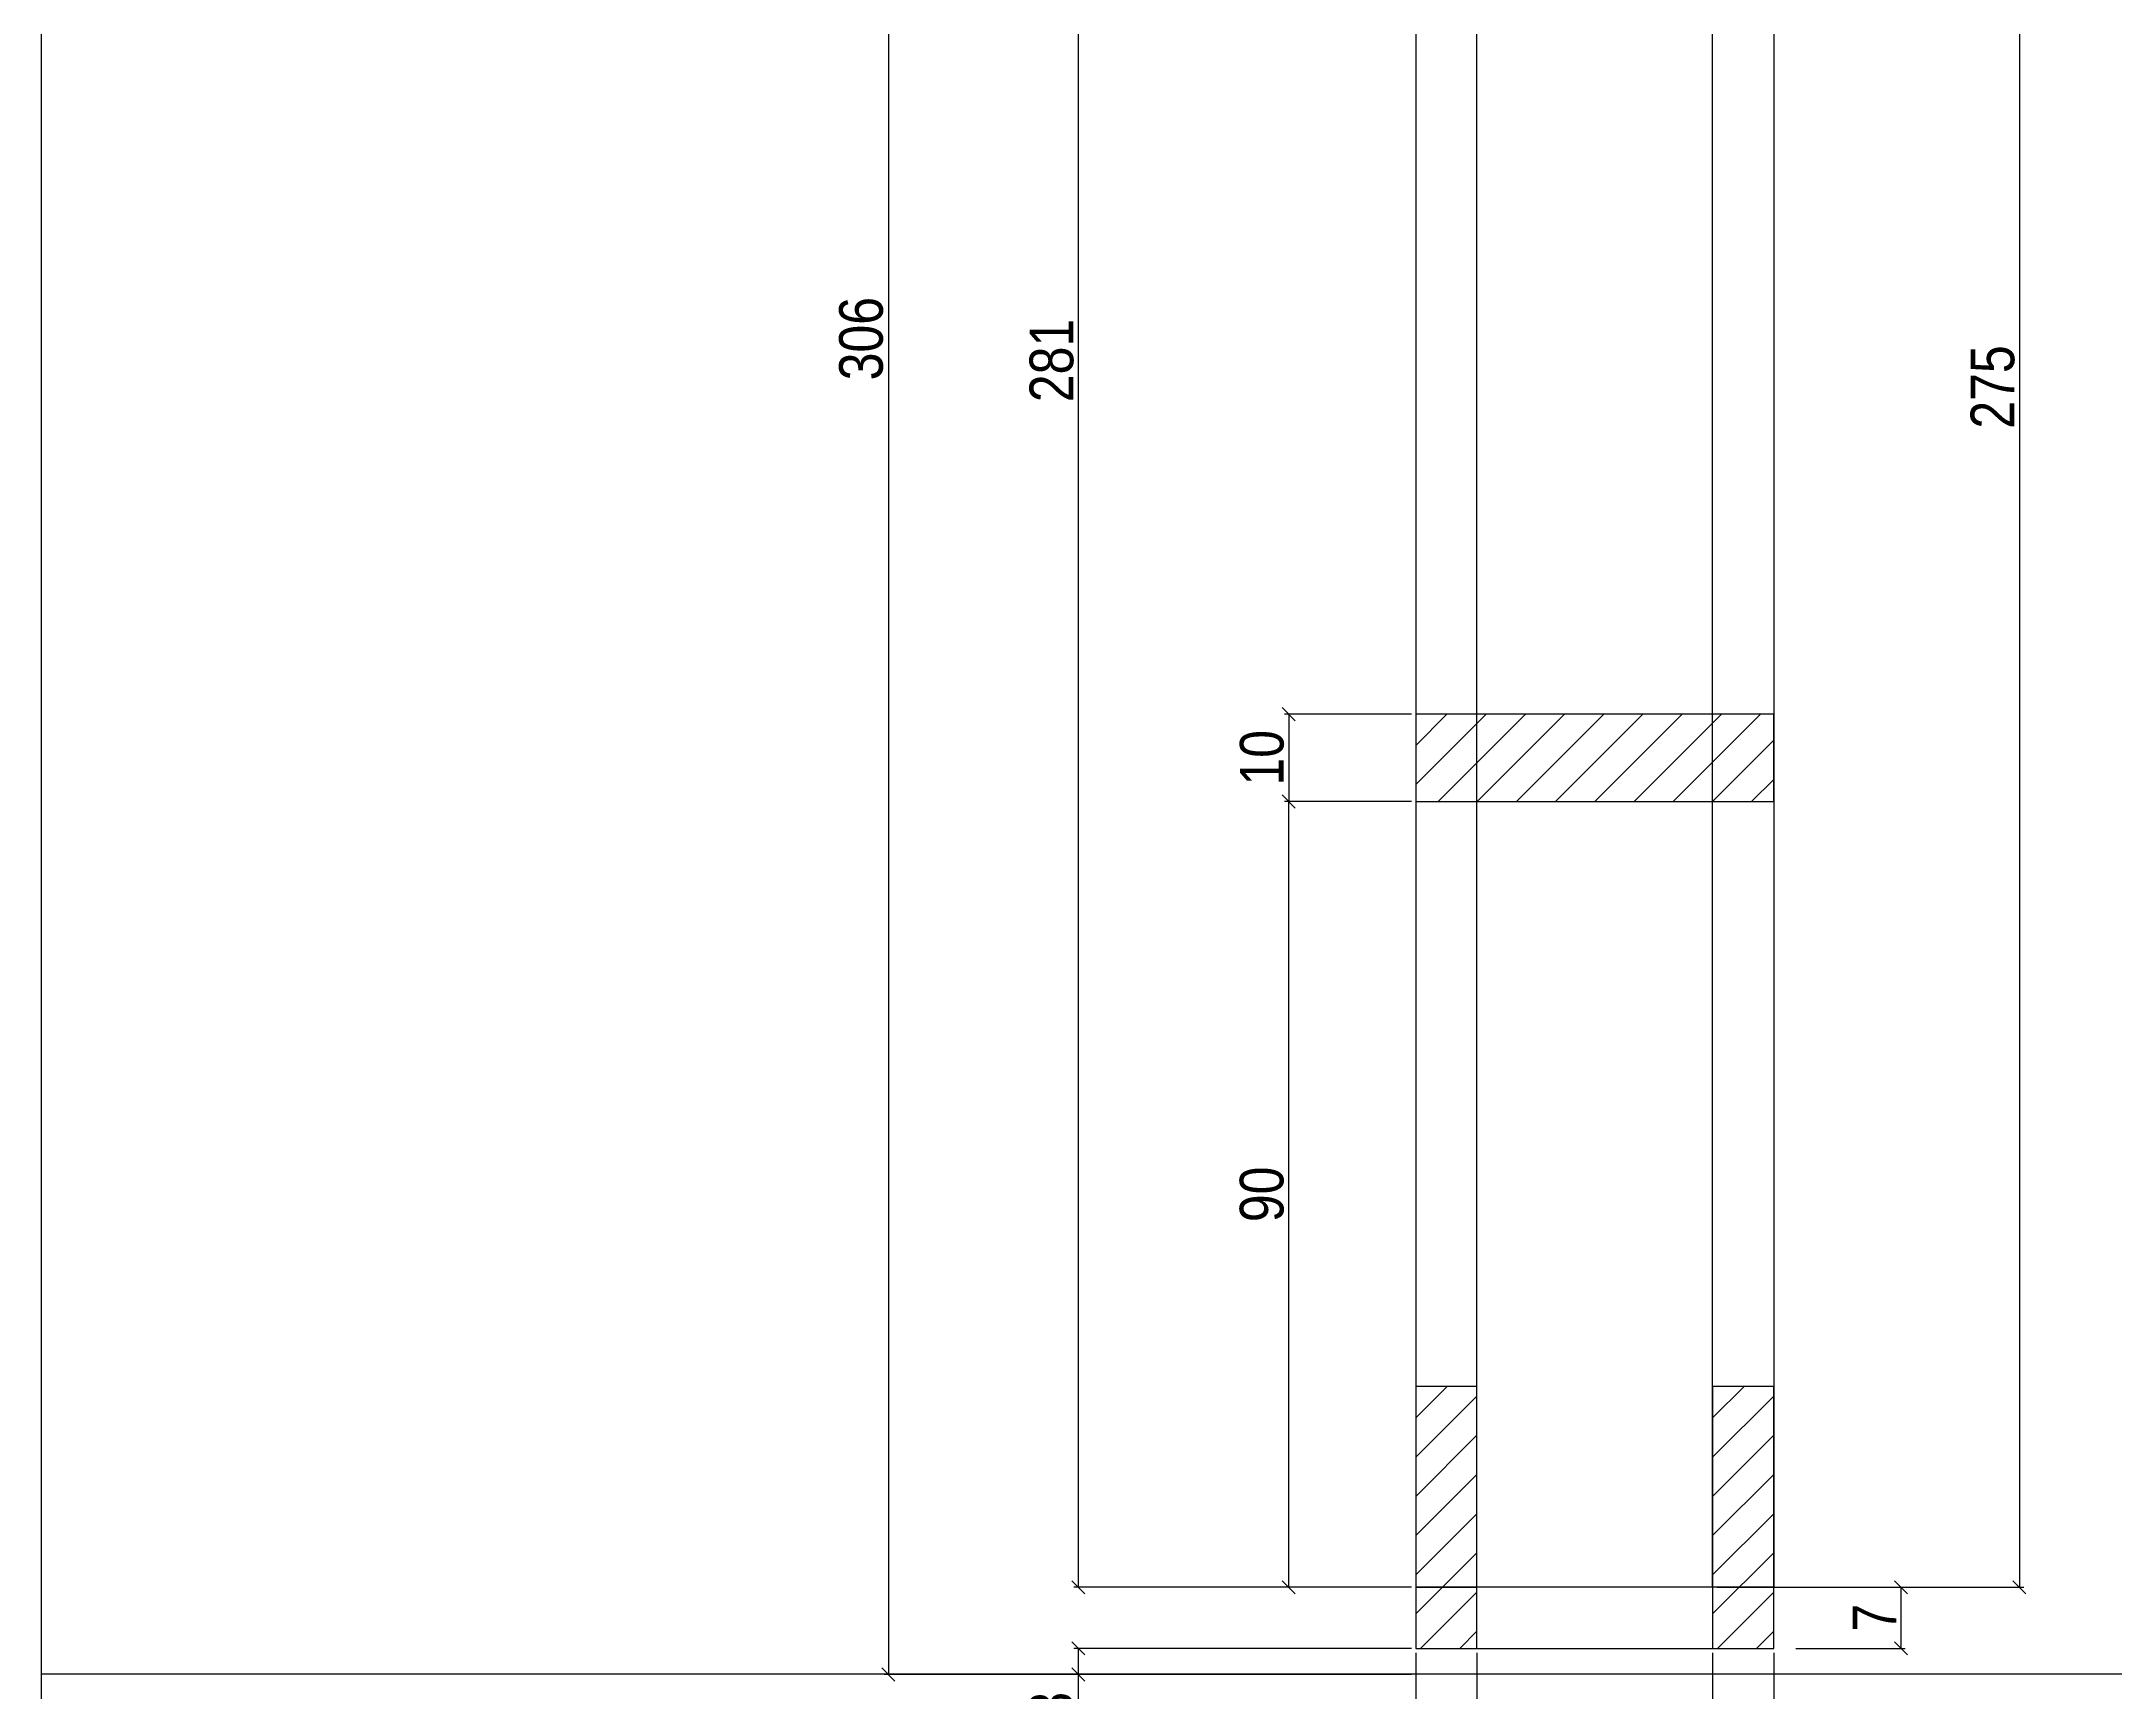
# Model space of a CAD drawing. Extents: x 17311 to 161354, y 153625 to 211469.
# Drawn here: x 17860.1 to 18335, y 205503.4 to 205881.4 of the extents above; entities that cross this region are included whole.
import ezdxf

# ---------------------------------------------------------------- set-up
doc = ezdxf.new("R2010")
doc.units = 0
doc.layers.get('0').update_dxf_attribs({"linetype": 'CONTINUOUS'})
doc.layers.get('DEFPOINTS').update_dxf_attribs({"linetype": 'CONTINUOUS'})
for name, color, linetype in [('8', 111, 'CONTINUOUS'), ('COTA', 241, 'CONTINUOUS'), ('detalhes', 4, 'CONTINUOUS'), ('TIRAS REESCORAMENTO', 252, 'CONTINUOUS')]:
    doc.layers.add(name, color=color, linetype=linetype)
doc.styles.add('COTA TECNICA 2X', font='techl___.ttf', dxfattribs={"height": 10})
doc.dimstyles.new('SECAO', dxfattribs={"dimscale": 0.333333, "dimtxt": 5, "dimasz": 9, "dimexe": 3, "dimexo": 3, "dimgap": 3, "dimtad": 1, "dimdec": 1, "dimlfac": 0.5, "dimzin": 12, "dimdsep": 46, "dimtxsty": 'COTA TECNICA 2X', "dimblk1": 'OBLIQUE', "dimblk2": 'OBLIQUE', "dimsah": 1, "dimcen": 0.9, "dimclrd": 4, "dimclre": 4, "dimclrt": 240, "dimadec": 1, "dimazin": 3, "dimtfac": 1, "dimtdec": 1, "dimtmove": 0, "dimatfit": 3, "dimfxl": 1, "dimtolj": 1, "dimtzin": 12, "dimarcsym": 0})

# ---------------------------------------------------------------- blocks, each defined once
blk = doc.blocks.new('_Oblique')
at = {"color": 0, "linetype": 'ByBlock', "lineweight": -2}
blk.add_line((-0.5, -0.5), (0.5, 0.5), dxfattribs=at)
blk = doc.blocks.new('*D3118')
at = {"layer": 'DEFPOINTS', "color": 0, "transparency": 16777216}
for p in [(18174.93, 206089.37), (18097.63, 205527.28), (18174.93, 205527.28)]:
    blk.add_point(p, dxfattribs=at)
at = {"layer": 'detalhes', "color": 4, "lineweight": -2, "transparency": 16777216}
for p, q in [((18173.93, 206089.37), (18096.63, 206089.37)), ((18097.63, 206089.37), (18097.63, 205527.28)), ((18173.93, 205527.28), (18096.63, 205527.28))]:
    blk.add_line(p, q, dxfattribs=at)
at = {"layer": 'detalhes', "color": 4, "lineweight": -2, "transparency": 16777216, "xscale": 3, "yscale": 3, "zscale": 3}
for p, rotation in [((18097.63, 206089.37), 90), ((18097.63, 205527.28), 270)]:
    blk.add_blockref('_Oblique', p, dxfattribs=dict(at, rotation=rotation))
at = {"layer": 'detalhes', "color": 240, "transparency": 16777216, "insert": (18091.54, 205808.33), "char_height": 10, "attachment_point": 5, "rotation": 90, "style": 'COTA TECNICA 2X'}
blk.add_mtext('\\A1;281', dxfattribs=at)
blk = doc.blocks.new('*D3119')
at = {"layer": 'DEFPOINTS', "color": 0, "transparency": 16777216}
for p in [(18174.93, 205513.28), (18256.93, 205513.28), (18256.93, 205455.82)]:
    blk.add_point(p, dxfattribs=at)
at = {"layer": 'detalhes', "color": 4, "lineweight": -2, "transparency": 16777216}
for p, q in [((18174.93, 205512.28), (18174.93, 205454.82)), ((18256.93, 205512.28), (18256.93, 205454.82)), ((18174.93, 205455.82), (18256.93, 205455.82))]:
    blk.add_line(p, q, dxfattribs=at)
at = {"layer": 'detalhes', "color": 4, "lineweight": -2, "transparency": 16777216, "xscale": 3, "yscale": 3, "zscale": 3, "rotation": 180}
blk.add_blockref('_Oblique', (18174.93, 205455.82), dxfattribs=at)
at = {"layer": 'detalhes', "color": 4, "lineweight": -2, "transparency": 16777216, "xscale": 3, "yscale": 3, "zscale": 3}
blk.add_blockref('_Oblique', (18256.93, 205455.82), dxfattribs=at)
at = {"layer": 'detalhes', "color": 240, "transparency": 16777216, "insert": (18215.93, 205461.9), "char_height": 10, "attachment_point": 5, "style": 'COTA TECNICA 2X'}
blk.add_mtext('\\A1;41', dxfattribs=at)
blk = doc.blocks.new('*D3120')
at = {"layer": 'DEFPOINTS', "color": 0, "transparency": 16777216}
for p in [(18188.93, 205513.28), (18242.93, 205513.28), (18242.93, 205481.54)]:
    blk.add_point(p, dxfattribs=at)
at = {"layer": 'detalhes', "color": 4, "lineweight": -2, "transparency": 16777216}
for p, q in [((18188.93, 205512.28), (18188.93, 205480.54)), ((18242.93, 205512.28), (18242.93, 205480.54)), ((18188.93, 205481.54), (18242.93, 205481.54))]:
    blk.add_line(p, q, dxfattribs=at)
at = {"layer": 'detalhes', "color": 4, "lineweight": -2, "transparency": 16777216, "xscale": 3, "yscale": 3, "zscale": 3, "rotation": 180}
blk.add_blockref('_Oblique', (18188.93, 205481.54), dxfattribs=at)
at = {"layer": 'detalhes', "color": 4, "lineweight": -2, "transparency": 16777216, "xscale": 3, "yscale": 3, "zscale": 3}
blk.add_blockref('_Oblique', (18242.93, 205481.54), dxfattribs=at)
at = {"layer": 'detalhes', "color": 240, "transparency": 16777216, "insert": (18215.93, 205487.61), "char_height": 10, "attachment_point": 5, "style": 'COTA TECNICA 2X'}
blk.add_mtext('\\A1;27', dxfattribs=at)
blk = doc.blocks.new('*D3123')
at = {"layer": 'DEFPOINTS', "color": 0, "transparency": 16777216}
for p in [(18174.93, 205727.3), (18145.83, 205707.3), (18174.93, 205707.3)]:
    blk.add_point(p, dxfattribs=at)
at = {"layer": 'detalhes', "color": 4, "lineweight": -2, "transparency": 16777216}
for p, q in [((18173.93, 205727.3), (18144.83, 205727.3)), ((18145.83, 205727.3), (18145.83, 205707.3)), ((18173.93, 205707.3), (18144.83, 205707.3))]:
    blk.add_line(p, q, dxfattribs=at)
at = {"layer": 'detalhes', "color": 4, "lineweight": -2, "transparency": 16777216, "xscale": 3, "yscale": 3, "zscale": 3}
for p, rotation in [((18145.83, 205727.3), 90), ((18145.83, 205707.3), 270)]:
    blk.add_blockref('_Oblique', p, dxfattribs=dict(at, rotation=rotation))
at = {"layer": 'detalhes', "color": 240, "transparency": 16777216, "insert": (18139.72, 205717.3), "char_height": 10, "attachment_point": 5, "rotation": 90, "style": 'COTA TECNICA 2X'}
blk.add_mtext('\\A1;10', dxfattribs=at)
blk = doc.blocks.new('*D3126')
at = {"layer": 'DEFPOINTS', "color": 0, "transparency": 16777216}
for p in [(18188.93, 206119.37), (18054.13, 205507.28), (18174.93, 205507.28)]:
    blk.add_point(p, dxfattribs=at)
at = {"layer": 'detalhes', "color": 4, "lineweight": -2, "transparency": 16777216}
for p, q in [((18187.93, 206119.37), (18053.13, 206119.37)), ((18054.13, 206119.37), (18054.13, 205507.28)), ((18173.93, 205507.28), (18053.13, 205507.28))]:
    blk.add_line(p, q, dxfattribs=at)
at = {"layer": 'detalhes', "color": 4, "lineweight": -2, "transparency": 16777216, "xscale": 3, "yscale": 3, "zscale": 3}
for p, rotation in [((18054.13, 206119.37), 90), ((18054.13, 205507.28), 270)]:
    blk.add_blockref('_Oblique', p, dxfattribs=dict(at, rotation=rotation))
at = {"layer": 'detalhes', "color": 240, "transparency": 16777216, "insert": (18047.91, 205813.33), "char_height": 10, "attachment_point": 5, "rotation": 90, "style": 'COTA TECNICA 2X'}
blk.add_mtext('\\A1;306', dxfattribs=at)
blk = doc.blocks.new('*D3127')
at = {"layer": 'DEFPOINTS', "color": 0, "transparency": 16777216}
for p in [(18174.93, 205513.28), (18097.63, 205507.28), (18174.93, 205507.28)]:
    blk.add_point(p, dxfattribs=at)
at = {"layer": 'detalhes', "color": 4, "lineweight": -2, "transparency": 16777216}
for p, q in [((18173.93, 205513.28), (18096.63, 205513.28)), ((18097.63, 205513.28), (18097.63, 205507.28)), ((18173.93, 205507.28), (18096.63, 205507.28)), ((18097.63, 205507.28), (18097.63, 205495.95))]:
    blk.add_line(p, q, dxfattribs=at)
at = {"layer": 'detalhes', "color": 4, "lineweight": -2, "transparency": 16777216, "xscale": 3, "yscale": 3, "zscale": 3}
for p, rotation in [((18097.63, 205513.28), 90), ((18097.63, 205507.28), 270)]:
    blk.add_blockref('_Oblique', p, dxfattribs=dict(at, rotation=rotation))
at = {"layer": 'detalhes', "color": 240, "transparency": 16777216, "insert": (18091.41, 205500.11), "char_height": 10, "attachment_point": 5, "rotation": 90, "style": 'COTA TECNICA 2X'}
blk.add_mtext('\\A1;3', dxfattribs=at)
blk = doc.blocks.new('*D3130')
at = {"layer": 'DEFPOINTS', "color": 0, "transparency": 16777216}
for p in [(18145.83, 205707.3), (18174.93, 205707.3), (18173.93, 205527.28)]:
    blk.add_point(p, dxfattribs=at)
at = {"layer": 'detalhes', "color": 4, "lineweight": -2, "transparency": 16777216}
for p, q in [((18173.93, 205707.3), (18144.83, 205707.3)), ((18145.83, 205527.28), (18145.83, 205707.3)), ((18172.93, 205527.28), (18144.83, 205527.28))]:
    blk.add_line(p, q, dxfattribs=at)
at = {"layer": 'detalhes', "color": 4, "lineweight": -2, "transparency": 16777216, "xscale": 3, "yscale": 3, "zscale": 3}
for p, rotation in [((18145.83, 205707.3), 90), ((18145.83, 205527.28), 270)]:
    blk.add_blockref('_Oblique', p, dxfattribs=dict(at, rotation=rotation))
at = {"layer": 'detalhes', "color": 240, "transparency": 16777216, "insert": (18139.69, 205617.29), "char_height": 10, "attachment_point": 5, "rotation": 90, "style": 'COTA TECNICA 2X'}
blk.add_mtext('\\A1;90', dxfattribs=at)
blk = doc.blocks.new('*D3133')
at = {"layer": 'DEFPOINTS', "color": 0, "transparency": 16777216}
for p in [(18257.93, 206077.25), (18257.93, 205527.28), (18313.22, 205527.28)]:
    blk.add_point(p, dxfattribs=at)
at = {"layer": 'detalhes', "color": 4, "lineweight": -2, "transparency": 16777216}
for p, q in [((18258.93, 206077.25), (18314.22, 206077.25)), ((18313.22, 206077.25), (18313.22, 205527.28)), ((18258.93, 205527.28), (18314.22, 205527.28))]:
    blk.add_line(p, q, dxfattribs=at)
at = {"layer": 'detalhes', "color": 4, "lineweight": -2, "transparency": 16777216, "xscale": 3, "yscale": 3, "zscale": 3}
for p, rotation in [((18313.22, 206077.25), 90), ((18313.22, 205527.28), 270)]:
    blk.add_blockref('_Oblique', p, dxfattribs=dict(at, rotation=rotation))
at = {"layer": 'detalhes', "color": 240, "transparency": 16777216, "insert": (18307.11, 205802.26), "char_height": 10, "attachment_point": 5, "rotation": 90, "style": 'COTA TECNICA 2X'}
blk.add_mtext('\\A1;275', dxfattribs=at)
blk = doc.blocks.new('*D3134')
at = {"layer": 'DEFPOINTS', "color": 0, "transparency": 16777216}
for p in [(18242.93, 205527.28), (18260.98, 205513.28), (18286.07, 205513.28)]:
    blk.add_point(p, dxfattribs=at)
at = {"layer": 'detalhes', "color": 4, "lineweight": -2, "transparency": 16777216}
for p, q in [((18243.93, 205527.28), (18287.07, 205527.28)), ((18286.07, 205527.28), (18286.07, 205513.28)), ((18261.98, 205513.28), (18287.07, 205513.28))]:
    blk.add_line(p, q, dxfattribs=at)
at = {"layer": 'detalhes', "color": 4, "lineweight": -2, "transparency": 16777216, "xscale": 3, "yscale": 3, "zscale": 3}
for p, rotation in [((18286.07, 205527.28), 90), ((18286.07, 205513.28), 270)]:
    blk.add_blockref('_Oblique', p, dxfattribs=dict(at, rotation=rotation))
at = {"layer": 'detalhes', "color": 240, "transparency": 16777216, "insert": (18280, 205520.28), "char_height": 10, "attachment_point": 5, "rotation": 90, "style": 'COTA TECNICA 2X'}
blk.add_mtext('\\A1;7', dxfattribs=at)

msp = doc.modelspace()

# ---------------------------------------------------------------- hatches: boundary and pattern name
at = {"layer": 'COTA'}
h = msp.add_hatch(dxfattribs=at)
h.set_pattern_fill('ANSI31', color=256, scale=2, style=0)
h.set_pattern_definition([(45, (-5416.9266, 7606), (-4.49012806, 4.49012806), [])])
h.paths.add_polyline_path([(18256.93, 205727.3), (18174.93, 205727.3), (18174.93, 205707.3), (18256.93, 205707.3)])
h = msp.add_hatch(dxfattribs=at)
h.set_pattern_fill('ANSI31', color=256, scale=2, style=0)
h.set_pattern_definition([(45, (-1669.293, 199704.089), (-4.490128, 4.490128), [])])
h.paths.add_polyline_path([(18174.93, 205513.28), (18188.93, 205513.28), (18188.93, 205573.28), (18174.93, 205573.28)])
h = msp.add_hatch(dxfattribs=at)
h.set_pattern_fill('ANSI31', color=256, scale=2, style=0)
h.set_pattern_definition([(45, (-1601.293, 199704.089), (-4.490128, 4.490128), [])])
h.paths.add_polyline_path([(18242.93, 205513.28), (18256.93, 205513.28), (18256.93, 205573.28), (18242.93, 205573.28)])

# ---------------------------------------------------------------- linework, layer by layer
at = {"linetype": 'Continuous'}
for points in [[(18174.93, 205527.28), (18188.93, 205527.28), (18188.93, 206089.37), (18174.93, 206089.37)], [(18256.93, 205527.28), (18242.93, 205527.28), (18242.93, 206077.25), (18256.93, 206077.25)], [(18174.93, 205513.28), (18188.93, 205513.28), (18188.93, 205573.28), (18174.93, 205573.28)], [(18242.93, 205513.28), (18256.93, 205513.28), (18256.93, 205573.28), (18242.93, 205573.28)]]:
    msp.add_lwpolyline(points, close=True, dxfattribs=at)
for points in [[(18174.93, 205707.3), (18256.93, 205707.3), (18256.93, 205727.3), (18174.93, 205727.3), (18174.93, 205707.3)], [(18196.93, 205513.28), (18256.93, 205513.28), (18256.93, 205527.28), (18174.93, 205527.28), (18174.93, 205513.28), (18196.93, 205513.28)]]:
    msp.add_lwpolyline(points, dxfattribs=at)
at = {"layer": '8', "color": 5, "linetype": 'Continuous'}
msp.add_lwpolyline([(18456.91, 205294.67), (17860.1, 205294.67), (17860.1, 206259.46), (18456.91, 206259.46)], close=True, dxfattribs=at)
at = {"layer": 'TIRAS REESCORAMENTO', "linetype": 'ByBlock'}
msp.add_line((22634.59, 205507.37), (17860.1, 205507.37), dxfattribs=at)

# ---------------------------------------------------------------- dimensions: what is measured, and where the dimension line sits
at = {"layer": 'detalhes', "color": 3}
for base, p1, p2, picture, middle in [((18054.13, 205507.28), (18188.93, 206119.37), (18174.93, 205507.28), '*D3126', (18047.91, 205813.33)), ((18097.63, 205527.28), (18174.93, 206089.37), (18174.93, 205527.28), '*D3118', (18091.54, 205808.33)), ((18313.22, 205527.28), (18257.93, 206077.25), (18257.93, 205527.28), '*D3133', (18307.11, 205802.26)), ((18145.83, 205707.3), (18174.93, 205727.3), (18174.93, 205707.3), '*D3123', (18139.72, 205717.3)), ((18145.83, 205707.3), (18173.93, 205527.28), (18174.93, 205707.3), '*D3130', (18139.69, 205617.29)), ((18286.07, 205513.28), (18242.93, 205527.28), (18260.98, 205513.28), '*D3134', (18280, 205520.28)), ((18097.63, 205507.28), (18174.93, 205513.28), (18174.93, 205507.28), '*D3127', (18091.41, 205500.11))]:
    dim = msp.add_linear_dim(base=base, p1=p1, p2=p2, angle=90, dimstyle='SECAO', dxfattribs=at)
    dim.commit()
    dim.dimension.update_dxf_attribs({"geometry": picture, "text_midpoint": middle})
for base, p1, p2, picture, middle in [((18256.93, 205455.82), (18174.93, 205513.28), (18256.93, 205513.28), '*D3119', (18215.93, 205455.82)), ((18242.93, 205481.54), (18188.93, 205513.28), (18242.93, 205513.28), '*D3120', (18215.93, 205481.54))]:
    dim = msp.add_linear_dim(base=base, p1=p1, p2=p2, dimstyle='SECAO', dxfattribs=at)
    dim.commit()
    dim.dimension.update_dxf_attribs({"geometry": picture, "text_midpoint": middle, "dimtype": 160})

doc.saveas('drawing.dxf')
